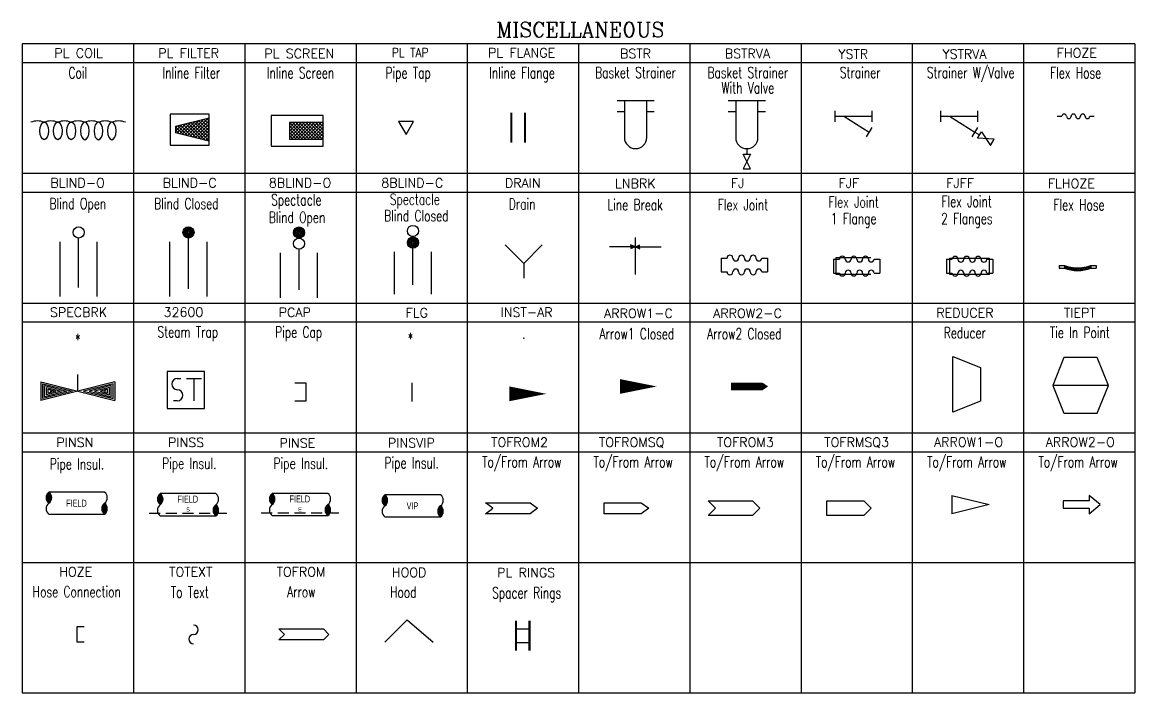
# Model space of a CAD drawing. Header units: inches. Extents: x 33.9 to 65.9, y 15.5 to 52.3.
# Drawn here: x 34.17 to 49.17, y 15.47 to 24.51 of the extents above; entities that cross this region are included whole.
import ezdxf
from ezdxf.enums import TextEntityAlignment as Align

# ---------------------------------------------------------------- set-up
doc = ezdxf.new("R2010")
doc.units = ezdxf.units.IN
doc.header["$MEASUREMENT"] = 0
for name, color, linetype in [('CHART_HEAVY', 193, 'Continuous'), ('CHART_LT', 32, 'Continuous'), ('CHART_MED', 152, 'Continuous'), ('INST-L1', 4, 'Continuous'), ('PID', 4, 'Continuous'), ('TEXT', 4, 'Continuous')]:
    doc.layers.add(name, color=color, linetype=linetype)
doc.styles.add('ROMANC', font='ROMANC.SHX')
doc.styles.add('SLIDE', font='simplex', dxfattribs={"width": 0.7, "height": 0.3})
doc.styles.get("Standard").update_dxf_attribs({"font": 'arial.ttf'})

# ---------------------------------------------------------------- blocks, each defined once
blk = doc.blocks.new('VPINSN')
for p, q in [((-0.038, 0.056), (-0.038, 0.15)), ((-0.025, 0.031), (-0.025, 0.175)), ((-0.013, 0.012), (-0.013, 0.187)), ((1, 0.2), (0, 0.2)), ((0, 0.2), (0, 0)), ((0.012, 0.012), (0.012, 0.187)), ((0.025, 0.031), (0.025, 0.175)), ((0.038, 0.056), (0.038, 0.15)), ((0.962, -0.144), (0.962, -0.05)), ((0.975, -0.169), (0.975, -0.025)), ((0.988, -0.188), (0.988, -0.013)), ((1, 0), (1, -0.2)), ((1.012, -0.188), (1.012, -0.013)), ((1.025, -0.169), (1.025, -0.025)), ((1.038, -0.144), (1.038, -0.05)), ((0, -0.2), (1, -0.2))]:
    blk.add_line(p, q)
for centre, start, end in [((0.075, 0.1), 126.8699, 233.1301), ((-0.075, 0.1), 306.8699, 53.1301), ((0.925, 0.1), 306.8699, 53.1301), ((0.075, -0.1), 126.8699, 233.1301), ((1.075, -0.1), 126.8699, 233.1301), ((0.925, -0.1), 306.8699, 53.1301)]:
    blk.add_arc(centre, 0.125, start, end)
at = {"layer": 'TEXT', "color": 50, "linetype": 'Continuous', "width": 0.75}
blk.add_attdef('LOCATION', text='', height=0.125, dxfattribs=at).set_placement((0.496, -0.001), align=Align.MIDDLE_CENTER)
blk = doc.blocks.new('VPINSE')
for p, q in [((-0.0375, 0.05625), (-0.0375, 0.15)), ((-0.025, 0.03125), (-0.025, 0.175)), ((-0.0125, 0.0125), (-0.0125, 0.1875)), ((1, 0.2), (0, 0.2)), ((0, 0.2), (0, 0)), ((0.0125, 0.0125), (0.0125, 0.1875)), ((0.025, 0.03125), (0.025, 0.175)), ((0.0375, 0.05625), (0.0375, 0.15)), ((1, 0), (1, -0.2)), ((-0.2, -0.15), (0, -0.15)), ((0, -0.2), (1, -0.2)), ((0.1, -0.15), (0.3, -0.15)), ((0.4, -0.15), (0.6, -0.15)), ((0.7, -0.15), (0.9, -0.15)), ((0.9625, -0.14375), (0.9625, -0.05)), ((0.975, -0.16875), (0.975, -0.025)), ((0.9875, -0.1875), (0.9875, -0.0125)), ((1, -0.15), (1.2, -0.15)), ((1.0125, -0.1875), (1.0125, -0.0125)), ((1.025, -0.16875), (1.025, -0.025)), ((1.0375, -0.14375), (1.0375, -0.05))]:
    blk.add_line(p, q)
for centre, start, end in [((0.075, 0.1), 126.869898, 233.130102), ((-0.075, 0.1), 306.869898, 53.130102), ((0.925, 0.1), 306.869898, 53.130102), ((0.075, -0.1), 126.869898, 233.130102), ((1.075, -0.1), 126.869898, 233.130102), ((0.925, -0.1), 306.869898, 53.130102)]:
    blk.add_arc(centre, 0.125, start, end)
at = {"layer": 'TEXT', "color": 50, "linetype": 'Continuous', "width": 0.75}
blk.add_attdef('LOCATION', text='', height=0.125, dxfattribs=at).set_placement((0.49615, 0.1), align=Align.MIDDLE_CENTER)
at = {"layer": 'TEXT', "width": 0.75}
blk.add_attdef('TRACING', text='', height=0.075, dxfattribs=at).set_placement((0.5, -0.0875), align=Align.MIDDLE)
blk = doc.blocks.new('*X23')
at = {"color": 0}
for p, q in [((-59.821, -0.247), (-59.571, 0.003)), ((-59.75, -0.265), (-59.453, 0.032)), ((-59.68, -0.283), (-59.335, 0.062)), ((-59.609, -0.3), (-59.217, 0.091)), ((-59.162, -0.412), (-59.576, 0.002)), ((-59.538, -0.318), (-59.1, 0.121)), ((-59.044, -0.441), (-59.505, 0.019)), ((-59.467, -0.336), (-58.982, 0.15)), ((-58.948, -0.449), (-59.434, 0.037)), ((-59.397, -0.353), (-58.948, 0.096)), ((-58.948, -0.361), (-59.363, 0.055)), ((-59.326, -0.371), (-58.948, 0.007)), ((-58.948, -0.273), (-59.293, 0.072)), ((-58.948, -0.184), (-59.222, 0.09)), ((-58.948, -0.096), (-59.151, 0.108)), ((-58.948, -0.007), (-59.08, 0.125)), ((-58.948, 0.081), (-59.01, 0.143)), ((-59.855, -0.193), (-59.688, -0.026)), ((-59.855, -0.105), (-59.806, -0.056)), ((-59.633, -0.294), (-59.855, -0.072)), ((-59.751, -0.265), (-59.855, -0.16)), ((-59.515, -0.324), (-59.788, -0.051)), ((-59.397, -0.353), (-59.717, -0.033)), ((-59.28, -0.383), (-59.646, -0.016)), ((-59.255, -0.389), (-58.948, -0.081)), ((-59.185, -0.406), (-58.948, -0.169)), ((-59.114, -0.424), (-58.948, -0.258)), ((-59.043, -0.442), (-58.948, -0.346)), ((-58.972, -0.459), (-58.948, -0.435))]:
    blk.add_line(p, q, dxfattribs=at)
blk = doc.blocks.new('*X22')
at = {"color": 0}
for p, q in [((-65.649, -0.33), (-65.245, 0.074)), ((-65.649, -0.241), (-65.333, 0.074)), ((-65.649, -0.153), (-65.421, 0.074)), ((-65.649, -0.065), (-65.51, 0.074)), ((-65.649, 0.024), (-65.598, 0.074)), ((-65.203, -0.381), (-65.649, 0.065)), ((-65.612, -0.381), (-65.156, 0.074)), ((-65.115, -0.381), (-65.57, 0.074)), ((-65.523, -0.381), (-65.068, 0.074)), ((-65.026, -0.381), (-65.482, 0.074)), ((-65.435, -0.381), (-64.979, 0.074)), ((-64.938, -0.381), (-65.393, 0.074)), ((-65.347, -0.381), (-64.891, 0.074)), ((-64.849, -0.381), (-65.305, 0.074)), ((-65.258, -0.381), (-64.803, 0.074)), ((-64.761, -0.381), (-65.217, 0.074)), ((-65.17, -0.381), (-64.741, 0.047)), ((-64.741, -0.313), (-65.128, 0.074)), ((-64.741, -0.224), (-65.04, 0.074)), ((-64.741, -0.136), (-64.951, 0.074)), ((-64.741, -0.047), (-64.863, 0.074)), ((-64.741, 0.041), (-64.775, 0.074)), ((-65.291, -0.381), (-65.649, -0.024)), ((-65.38, -0.381), (-65.649, -0.112)), ((-65.468, -0.381), (-65.649, -0.201)), ((-65.556, -0.381), (-65.649, -0.289)), ((-65.081, -0.381), (-64.741, -0.041)), ((-64.993, -0.381), (-64.741, -0.129)), ((-64.905, -0.381), (-64.741, -0.218)), ((-65.645, -0.381), (-65.649, -0.377)), ((-64.816, -0.381), (-64.741, -0.306))]:
    blk.add_line(p, q, dxfattribs=at)
blk = doc.blocks.new('*X21')
at = {"color": 0}
for p, q in [((16.05, 5.160556), (16.079667, 5.190222)), ((16.141177, 5.072027), (16.05, 5.163203)), ((16.05759, 5.097435), (16.134127, 5.173972)), ((16.234279, 5.049636), (16.10002, 5.183894)), ((16.111365, 5.0805), (16.190316, 5.159451)), ((16.166825, 5.065249), (16.248352, 5.146775)), ((16.320383, 5.034242), (16.196678, 5.157947)), ((16.22408, 5.051793), (16.308376, 5.136089)), ((16.283262, 5.040264), (16.37056, 5.127562)), ((16.401019, 5.024316), (16.285453, 5.139883)), ((16.344528, 5.030819), (16.435112, 5.121404)), ((16.477195, 5.018851), (16.368208, 5.127838)), ((16.408071, 5.023652), (16.502294, 5.117874)), ((16.549617, 5.01714), (16.446133, 5.120624)), ((16.474128, 5.018998), (16.572432, 5.117302)), ((16.6188, 5.018668), (16.520038, 5.11743)), ((16.542996, 5.017156), (16.645953, 5.120113)), ((16.685136, 5.023042), (16.590509, 5.11767)), ((16.615057, 5.018506), (16.723424, 5.126872)), ((16.74893, 5.029959), (16.657983, 5.120906)), ((16.690811, 5.023549), (16.805626, 5.138364)), ((16.810425, 5.039174), (16.722797, 5.126802)), ((16.77094, 5.032968), (16.893699, 5.155727)), ((16.869817, 5.050493), (16.785219, 5.135092)), ((16.927267, 5.063754), (16.84546, 5.145561)), ((16.856412, 5.047728), (16.989413, 5.180729)), ((16.982909, 5.078822), (16.903697, 5.158035)), ((16.948686, 5.069292), (17.05, 5.170606)), ((17.036856, 5.095586), (16.960073, 5.172369)), ((17.05, 5.153153), (17.01471, 5.188443))]:
    blk.add_line(p, q, dxfattribs=at)

msp = doc.modelspace()

# ---------------------------------------------------------------- linework, layer by layer
at = {"layer": 'CHART_HEAVY', "ltscale": 0.5}
for p, q in [((34.173, 24.215), (34.173, 15.465)), ((49.173, 24.215), (34.173, 24.215)), ((49.173, 24.215), (49.173, 15.465))]:
    msp.add_line(p, q, dxfattribs=at)
at = {"layer": 'CHART_HEAVY'}
msp.add_line((34.173, 15.465), (49.173, 15.465), dxfattribs=at)
at = {"layer": 'CHART_LT', "ltscale": 0.5}
for p, q in [((34.173, 23.965), (49.173, 23.965)), ((34.173, 22.215), (49.173, 22.215)), ((34.173, 20.465), (49.173, 20.465)), ((34.173, 18.715), (49.173, 18.715))]:
    msp.add_line(p, q, dxfattribs=at)
at = {"layer": 'CHART_MED', "ltscale": 0.5}
for p, q in [((35.673, 24.215), (35.673, 15.465)), ((37.173, 24.215), (37.173, 15.465)), ((38.673, 24.215), (38.673, 15.465)), ((40.173, 24.215), (40.173, 15.465)), ((41.673, 24.215), (41.673, 15.465)), ((43.173, 24.215), (43.173, 15.465)), ((44.673, 24.215), (44.673, 15.465)), ((46.173, 24.215), (46.173, 15.465)), ((47.673, 24.215), (47.673, 15.465)), ((49.173, 22.465), (34.173, 22.465)), ((49.173, 20.715), (34.173, 20.715)), ((49.173, 18.965), (34.173, 18.965)), ((49.173, 17.215), (34.173, 17.215))]:
    msp.add_line(p, q, dxfattribs=at)
at = {"layer": 'PID'}
for p, q in [((42.192, 23.453), (42.692, 23.453)), ((42.292, 23.453), (42.292, 22.953)), ((42.592, 22.953), (42.592, 23.453)), ((43.692, 23.453), (44.192, 23.453)), ((43.792, 23.453), (43.792, 22.953)), ((44.092, 22.953), (44.092, 23.453)), ((36.692, 23.265), (36.169, 23.265)), ((36.169, 23.265), (36.169, 22.849)), ((36.692, 22.849), (36.692, 23.265)), ((40.761, 23.285), (40.761, 22.886)), ((40.771, 23.285), (40.771, 22.886)), ((40.943, 23.285), (40.943, 22.886)), ((40.953, 23.285), (40.953, 22.886)), ((42.192, 23.303), (42.292, 23.303)), ((42.592, 23.303), (42.692, 23.303)), ((43.692, 23.303), (43.792, 23.303)), ((44.092, 23.303), (44.192, 23.303)), ((45.127, 23.313), (45.127, 23.163)), ((45.627, 23.313), (45.627, 23.163)), ((46.552, 23.313), (46.552, 23.163)), ((47.052, 23.313), (47.052, 23.163)), ((36.692, 23.213), (36.238, 23.1)), ((38.232, 23.249), (37.529, 23.249)), ((37.529, 23.249), (37.529, 22.834)), ((38.232, 23.156), (37.778, 23.156)), ((37.778, 23.156), (37.778, 22.928)), ((38.232, 22.834), (38.232, 23.249)), ((45.127, 23.238), (45.627, 23.238)), ((45.252, 23.238), (45.59, 23.025)), ((46.552, 23.238), (47.052, 23.238)), ((46.677, 23.238), (47.015, 23.025)), ((48.127, 23.238), (48.19, 23.238)), ((48.565, 23.238), (48.627, 23.238)), ((36.238, 23.1), (36.238, 23.014)), ((36.692, 22.901), (36.238, 23.014)), ((45.627, 23.088), (45.552, 22.963)), ((47.052, 23.088), (46.977, 22.963)), ((47.015, 23.025), (47.08, 22.987)), ((47.054, 22.944), (47.105, 23.03)), ((47.105, 23.03), (47.227, 22.843)), ((36.169, 22.849), (36.692, 22.849)), ((37.529, 22.834), (38.232, 22.834)), ((37.778, 22.928), (38.232, 22.928)), ((43.942, 22.803), (43.942, 22.728)), ((47.277, 22.929), (47.054, 22.944)), ((47.227, 22.843), (47.277, 22.929)), ((43.992, 22.528), (43.892, 22.728)), ((43.992, 22.728), (43.892, 22.528)), ((43.892, 22.728), (43.992, 22.728)), ((43.892, 22.528), (43.992, 22.528)), ((36.414, 20.914), (36.414, 21.609)), ((42.439, 21.103), (42.439, 21.603)), ((34.683, 20.807), (34.683, 21.547)), ((34.933, 20.932), (34.933, 21.597)), ((35.183, 20.807), (35.183, 21.547)), ((36.164, 20.807), (36.164, 21.547)), ((36.664, 20.807), (36.664, 21.547)), ((39.44, 20.967), (39.44, 21.461)), ((40.684, 21.505), (40.934, 21.255)), ((40.934, 21.255), (41.184, 21.505)), ((42.439, 21.478), (42.089, 21.478)), ((42.439, 21.478), (42.376, 21.503)), ((42.439, 21.478), (42.376, 21.49)), ((42.439, 21.478), (42.376, 21.453)), ((42.439, 21.478), (42.376, 21.465)), ((42.439, 21.478), (42.501, 21.503)), ((42.439, 21.478), (42.501, 21.49)), ((42.439, 21.478), (42.789, 21.478)), ((42.439, 21.478), (42.501, 21.465)), ((42.439, 21.478), (42.501, 21.453)), ((37.655, 20.791), (37.655, 21.396)), ((37.905, 20.898), (37.905, 21.446)), ((38.155, 20.791), (38.155, 21.396)), ((39.19, 20.842), (39.19, 21.411)), ((39.69, 20.842), (39.69, 21.411)), ((43.597, 21.327), (43.676, 21.327)), ((43.597, 21.327), (43.597, 21.14)), ((44.144, 21.327), (44.222, 21.327)), ((44.222, 21.327), (44.222, 21.14)), ((45.112, 21.313), (45.191, 21.313)), ((45.112, 21.313), (45.112, 21.125)), ((45.612, 21.328), (45.144, 21.328)), ((45.144, 21.328), (45.144, 21.11)), ((45.659, 21.313), (45.737, 21.313)), ((45.737, 21.313), (45.737, 21.125)), ((46.633, 21.31), (46.711, 21.31)), ((46.633, 21.31), (46.633, 21.123)), ((46.679, 21.326), (47.211, 21.326)), ((46.679, 21.107), (46.679, 21.326)), ((47.179, 21.31), (47.258, 21.31)), ((47.211, 21.326), (47.211, 21.107)), ((47.258, 21.31), (47.258, 21.123)), ((40.934, 21.255), (40.934, 21.055)), ((48.153, 21.225), (48.225, 21.225)), ((48.153, 21.225), (48.153, 21.189)), ((48.153, 21.189), (48.225, 21.189)), ((48.225, 21.225), (48.225, 21.189)), ((48.582, 21.225), (48.653, 21.225)), ((48.582, 21.225), (48.582, 21.189)), ((48.582, 21.189), (48.653, 21.189)), ((48.653, 21.225), (48.653, 21.189)), ((43.597, 21.14), (43.676, 21.14)), ((44.144, 21.14), (44.222, 21.14)), ((45.112, 21.125), (45.191, 21.125)), ((45.144, 21.11), (45.612, 21.11)), ((45.659, 21.125), (45.737, 21.125)), ((46.633, 21.123), (46.711, 21.123)), ((47.211, 21.107), (46.679, 21.107)), ((47.179, 21.123), (47.258, 21.123)), ((46.72, 19.249), (46.72, 19.999)), ((46.72, 19.999), (47.095, 19.849)), ((47.095, 19.849), (47.095, 19.399)), ((34.423, 19.657), (34.923, 19.532)), ((34.423, 19.657), (34.423, 19.407)), ((34.923, 19.532), (34.923, 19.757)), ((35.423, 19.657), (34.923, 19.532)), ((35.423, 19.657), (35.423, 19.407)), ((36.128, 19.797), (36.128, 19.297)), ((36.628, 19.797), (36.128, 19.797)), ((36.263, 19.702), (36.313, 19.702)), ((36.388, 19.702), (36.588, 19.702)), ((36.488, 19.702), (36.488, 19.402)), ((36.628, 19.297), (36.628, 19.797)), ((34.923, 19.532), (34.423, 19.407)), ((34.448, 19.632), (34.848, 19.532)), ((34.448, 19.432), (34.448, 19.632)), ((34.848, 19.532), (34.448, 19.432)), ((34.473, 19.607), (34.773, 19.532)), ((34.473, 19.457), (34.473, 19.607)), ((34.773, 19.532), (34.473, 19.457)), ((34.498, 19.582), (34.698, 19.532)), ((34.498, 19.482), (34.498, 19.582)), ((34.698, 19.532), (34.498, 19.482)), ((34.523, 19.507), (34.523, 19.557)), ((34.523, 19.557), (34.623, 19.532)), ((34.623, 19.532), (34.523, 19.507)), ((34.548, 19.532), (34.573, 19.532)), ((34.923, 19.532), (35.423, 19.407)), ((35.398, 19.632), (34.998, 19.532)), ((34.998, 19.532), (35.398, 19.432)), ((35.373, 19.607), (35.073, 19.532)), ((35.073, 19.532), (35.373, 19.457)), ((35.348, 19.582), (35.148, 19.532)), ((35.148, 19.532), (35.348, 19.482)), ((35.323, 19.557), (35.223, 19.532)), ((35.223, 19.532), (35.323, 19.507)), ((35.298, 19.532), (35.273, 19.532)), ((35.323, 19.507), (35.323, 19.557)), ((35.348, 19.482), (35.348, 19.582)), ((35.373, 19.457), (35.373, 19.607)), ((35.398, 19.432), (35.398, 19.632)), ((37.847, 19.646), (37.997, 19.646)), ((37.997, 19.646), (37.997, 19.396)), ((39.427, 19.643), (39.427, 19.393)), ((36.263, 19.402), (36.213, 19.402)), ((37.997, 19.396), (37.847, 19.396)), ((47.095, 19.399), (46.72, 19.249)), ((36.128, 19.297), (36.628, 19.297)), ((40.419, 18.028), (41.019, 18.028)), ((40.519, 17.953), (40.419, 18.028)), ((41.019, 18.028), (41.119, 17.953)), ((42.019, 17.878), (42.019, 18.028)), ((42.019, 18.028), (42.519, 18.028)), ((42.519, 18.028), (42.619, 17.953)), ((43.419, 18.053), (44.019, 18.053)), ((43.519, 17.953), (43.419, 18.053)), ((44.019, 18.053), (44.119, 17.953)), ((45.019, 17.853), (45.019, 18.053)), ((45.019, 18.053), (45.519, 18.053)), ((45.519, 18.053), (45.619, 17.953)), ((46.708, 18.127), (46.708, 17.877)), ((46.708, 18.127), (47.208, 18.002)), ((47.208, 18.002), (46.708, 17.877)), ((48.558, 18.052), (48.208, 18.052)), ((48.208, 18.052), (48.208, 17.952)), ((48.708, 18.002), (48.558, 18.127)), ((48.558, 18.127), (48.558, 18.052)), ((48.558, 17.877), (48.708, 18.002)), ((40.419, 17.878), (40.519, 17.953)), ((41.019, 17.878), (40.419, 17.878)), ((41.119, 17.953), (41.019, 17.878)), ((42.519, 17.878), (42.019, 17.878)), ((42.619, 17.953), (42.519, 17.878)), ((43.419, 17.853), (43.519, 17.953)), ((44.019, 17.853), (43.419, 17.853)), ((44.119, 17.953), (44.019, 17.853)), ((45.519, 17.853), (45.019, 17.853)), ((45.619, 17.953), (45.519, 17.853)), ((48.208, 17.952), (48.558, 17.952)), ((48.558, 17.952), (48.558, 17.877)), ((34.908, 16.352), (34.908, 16.152)), ((35.008, 16.352), (34.908, 16.352)), ((39.062, 16.148), (39.362, 16.448)), ((39.362, 16.448), (39.712, 16.148)), ((40.823, 16.434), (40.823, 16.034)), ((40.833, 16.434), (40.833, 16.034)), ((41.005, 16.434), (41.005, 16.034)), ((41.015, 16.434), (41.015, 16.034)), ((37.633, 16.327), (38.233, 16.327)), ((37.708, 16.252), (37.633, 16.327)), ((37.633, 16.177), (37.708, 16.252)), ((38.233, 16.327), (38.308, 16.252)), ((38.308, 16.252), (38.233, 16.177)), ((40.833, 16.329), (41.005, 16.329)), ((34.908, 16.152), (35.008, 16.152)), ((38.233, 16.177), (37.633, 16.177)), ((40.833, 16.142), (41.005, 16.142))]:
    msp.add_line(p, q, dxfattribs=at)
msp.add_lwpolyline([(39.449, 23.167), (39.246, 23.167), (39.347, 22.992)], close=True, dxfattribs=at)
msp.add_lwpolyline([(48.818, 19.609), (48.068, 19.609), (48.218, 19.234), (48.668, 19.234), (48.818, 19.609), (48.668, 19.984), (48.218, 19.984), (48.068, 19.609)], dxfattribs=at)
for points in [[(42.73, 19.595, 0, 0.2, 0), (42.23, 19.595, 0.2, 0.2, 0)], [(44.23, 19.595, 0, 0.2, 0), (44.08, 19.595, 0.1, 0.1, 0), (43.73, 19.595, 0.1, 0.1, 0)], [(41.239, 19.496, 0, 0.2, 0), (40.739, 19.496, 0.2, 0.2, 0)]]:
    msp.add_lwpolyline(points, format="xyseb", dxfattribs=at)
for centre, radius in [((39.44, 21.693), 0.075), ((34.933, 21.672), 0.075), ((36.414, 21.672), 0.075), ((36.414, 21.672), 0.0625), ((36.414, 21.672), 0.05), ((36.414, 21.672), 0.0375), ((36.414, 21.672), 0.025), ((36.414, 21.672), 0.0125), ((37.905, 21.671), 0.075), ((37.905, 21.671), 0.0625), ((37.905, 21.671), 0.05), ((37.905, 21.671), 0.0375), ((37.905, 21.671), 0.025), ((37.905, 21.671), 0.0125), ((39.44, 21.536), 0.075), ((37.905, 21.521), 0.075), ((39.44, 21.536), 0.0625), ((39.44, 21.536), 0.05), ((39.44, 21.536), 0.0375), ((39.44, 21.536), 0.025), ((39.44, 21.536), 0.0125)]:
    msp.add_circle(centre, radius, dxfattribs=at)
for centre, radius, start, end in [((48.221, 23.238), 0.0312, 0, 180), ((48.346, 23.238), 0.0312, 0, 180), ((48.471, 23.238), 0.0312, 0, 180), ((34.378, 22.908), 0.267, 70.0191, 109.9809), ((34.56, 22.908), 0.267, 70.0191, 109.9809), ((34.743, 22.908), 0.267, 70.0191, 109.9809), ((34.925, 22.908), 0.267, 70.0191, 109.9809), ((35.108, 22.908), 0.267, 70.0191, 109.9809), ((35.29, 22.908), 0.267, 70.0191, 109.9809), ((35.473, 22.908), 0.267, 70.0191, 109.9809), ((48.284, 23.238), 0.0312, 180, 0), ((48.409, 23.238), 0.0312, 180, 0), ((48.534, 23.238), 0.0312, 180, 0), ((42.442, 22.953), 0.15, 180, 0), ((43.942, 22.953), 0.15, 180, 0), ((43.715, 21.327), 0.0391, 0, 180), ((43.793, 21.327), 0.0391, 180, 0), ((43.871, 21.327), 0.0391, 0, 180), ((43.949, 21.327), 0.0391, 180, 0), ((44.027, 21.327), 0.0391, 0, 180), ((44.105, 21.327), 0.0391, 180, 0), ((45.23, 21.313), 0.0391, 0, 180), ((45.308, 21.313), 0.0391, 180, 0), ((45.386, 21.313), 0.0391, 0, 180), ((45.464, 21.313), 0.0391, 180, 0), ((45.542, 21.313), 0.0391, 0, 180), ((45.62, 21.313), 0.0391, 180, 0), ((46.75, 21.31), 0.0391, 0, 180), ((46.828, 21.31), 0.0391, 180, 0), ((46.906, 21.31), 0.0391, 0, 180), ((46.984, 21.31), 0.0391, 180, 0), ((47.062, 21.31), 0.0391, 0, 180), ((47.14, 21.31), 0.0391, 180, 0), ((43.793, 21.14), 0.0391, 0, 180), ((43.949, 21.14), 0.0391, 0, 180), ((44.105, 21.14), 0.0391, 0, 180), ((45.308, 21.125), 0.0391, 0, 180), ((45.464, 21.125), 0.0391, 0, 180), ((45.62, 21.125), 0.0391, 0, 180), ((46.828, 21.123), 0.0391, 0, 180), ((46.984, 21.123), 0.0391, 0, 180), ((47.14, 21.123), 0.0391, 0, 180), ((48.403, 21.749), 0.554, 251.1809, 288.8191), ((48.403, 21.713), 0.554, 251.1809, 288.8191), ((43.715, 21.14), 0.0391, 180, 0), ((43.871, 21.14), 0.0391, 180, 0), ((44.027, 21.14), 0.0391, 180, 0), ((45.23, 21.125), 0.0391, 180, 0), ((45.386, 21.125), 0.0391, 180, 0), ((45.542, 21.125), 0.0391, 180, 0), ((46.75, 21.123), 0.0391, 180, 0), ((46.906, 21.123), 0.0391, 180, 0), ((47.062, 21.123), 0.0391, 180, 0), ((36.263, 19.627), 0.075, 90, 270), ((36.263, 19.477), 0.075, 270, 90), ((36.483, 16.314), 0.0625, 270, 90), ((36.483, 16.189), 0.0625, 90, 270)]:
    msp.add_arc(centre, radius, start, end, dxfattribs=at)
for centre in [(34.469, 23.041), (34.651, 23.041), (34.834, 23.041)]:
    msp.add_ellipse(centre, major_axis=(0, -0.118), ratio=0.493392, dxfattribs=at)
at = {"layer": 'PID', "extrusion": (0, 0, -1)}
for centre in [(35.016, 23.041), (35.199, 23.041), (35.381, 23.041)]:
    msp.add_ellipse(centre, major_axis=(0, -0.118), ratio=0.493392, dxfattribs=at)

# ---------------------------------------------------------------- block references
at = {"layer": 'INST-L1', "linetype": 'Continuous', "xscale": 0.75, "yscale": 0.75, "zscale": 0.75}
for name, p, values in [('VPINSN', (34.532, 18.022), {'LOCATION': 'FIELD'}), ('VPINSE', (36.033, 18.001), {'LOCATION': 'FIELD', 'TRACING': 'S'}), ('VPINSE', (37.543, 18.004), {'LOCATION': 'FIELD', 'TRACING': 'E'}), ('VPINSN', (39.062, 17.986), {'LOCATION': 'VIP'})]:
    msp.add_blockref(name, p, dxfattribs=at).add_auto_attribs(values)
at = {"layer": 'PID'}
for name, p, xscale, yscale, zscale in [('*X23', (66.166, 23.134), 0.5, 0.5, 0.5), ('*X22', (70.603, 23.118), 0.5, 0.5, 0.5), ('*X21', (42.492, 19.368), 0.3571429999999935, 0.3571429999999935, 0.3571429999999935)]:
    msp.add_blockref(name, p, dxfattribs=dict(at, xscale=xscale, yscale=yscale, zscale=zscale))

# ---------------------------------------------------------------- texts
at = {"layer": 'TEXT', "color": 50, "style": 'ROMANC'}
for s, height, p in [('MISCELLANEOUS', 0.2, (41.696, 24.307)), ('PL COIL', 0.125, (34.932, 24.028)), ('PL FILTER', 0.125, (36.416, 24.028)), ('PL FLANGE', 0.125, (40.905, 24.033)), ('FHOZE', 0.125, (48.391, 24.03)), ('PL SCREEN', 0.125, (37.908, 24.021)), ('BSTR', 0.125, (42.442, 24.021)), ('BSTRVA', 0.125, (43.951, 24.021)), ('YSTR', 0.125, (45.377, 24.015)), ('YSTRVA', 0.125, (46.877, 24.015)), ('BLIND-O', 0.125, (34.919, 22.279)), ('BLIND-C', 0.125, (36.43, 22.279)), ('8BLIND-O', 0.125, (37.918, 22.279)), ('8BLIND-C', 0.125, (39.431, 22.278)), ('DRAIN', 0.125, (40.921, 22.276)), ('LNBRK', 0.125, (42.439, 22.27)), ('FJ', 0.125, (43.817, 22.274)), ('FJF', 0.125, (45.317, 22.274)), ('FJFF', 0.125, (46.817, 22.274)), ('FLHOZE', 0.125, (48.318, 22.269)), ('SPECBRK', 0.125, (34.932, 20.533)), ('32600', 0.125, (36.346, 20.535)), ('PCAP', 0.125, (37.847, 20.532)), ('FLG', 0.125, (39.493, 20.527)), ('INST-AR', 0.125, (40.973, 20.533)), ('ARROW1-C', 0.125, (42.481, 20.519)), ('ARROW2-C', 0.125, (43.952, 20.519)), ('REDUCER', 0.125, (46.883, 20.526)), ('TIEPT', 0.125, (48.432, 20.527)), ('PINSN', 0.125, (34.882, 18.779)), ('PINSS', 0.125, (36.382, 18.779)), ('TOFROM2', 0.125, (40.878, 18.781)), ('TOFROMSQ', 0.125, (42.39, 18.781)), ('TOFROM3', 0.125, (43.923, 18.781)), ('TOFRMSQ3', 0.125, (45.423, 18.781)), ('ARROW1-O', 0.125, (46.932, 18.783)), ('ARROW2-O', 0.125, (48.438, 18.783)), ('PINSE', 0.125, (37.882, 18.77)), ('PINSVIP', 0.125, (39.419, 18.771)), ('HOZE', 0.125, (34.893, 17.033)), ('TOTEXT', 0.125, (36.445, 17.033)), ('TOFROM', 0.125, (37.932, 17.033)), ('HOOD', 0.125, (39.389, 17.025)), ('PL RINGS', 0.125, (40.967, 17.022))]:
    msp.add_text(s, height=height, dxfattribs=at).set_placement(p, align=Align.CENTER)
at = {"layer": 'TEXT', "color": 50}
for s, height, style, width, p in [('PL TAP', 0.125, 'ROMANC', 0.85, (39.404, 24.034)), ('Coil', 0.15, 'SLIDE', 0.7, (34.923, 23.75)), ('Inline Filter', 0.15, 'SLIDE', 0.7, (36.453, 23.75)), ('Inline Screen', 0.15, 'SLIDE', 0.7, (37.923, 23.75)), ('Pipe Tap', 0.15, 'SLIDE', 0.7, (39.375, 23.75)), ('Inline Flange', 0.15, 'SLIDE', 0.7, (40.912, 23.75)), ('Basket Strainer', 0.15, 'SLIDE', 0.7, (42.442, 23.753)), ('Basket Strainer', 0.15, 'SLIDE', 0.7, (43.956, 23.753)), (' Strainer', 0.15, 'SLIDE', 0.7, (45.434, 23.753)), (' Strainer W/Valve', 0.15, 'SLIDE', 0.7, (46.925, 23.753)), ('Flex Hose', 0.15, 'SLIDE', 0.7, (48.377, 23.75)), ('With Valve', 0.15, 'SLIDE', 0.7, (43.956, 23.548)), ('Blind Open', 0.15, 'SLIDE', 0.7, (34.922, 21.986)), ('Blind Closed', 0.15, 'SLIDE', 0.7, (36.384, 21.986)), ('Spectacle', 0.15, 'SLIDE', 0.7, (37.868, 22.037)), ('Spectacle', 0.15, 'SLIDE', 0.7, (39.467, 22.044)), ('Drain', 0.15, 'SLIDE', 0.7, (40.912, 21.981)), ('Line Break', 0.15, 'SLIDE', 0.7, (42.437, 21.971)), ('Flex Joint', 0.15, 'SLIDE', 0.7, (43.891, 21.971)), ('Flex Joint', 0.15, 'SLIDE', 0.7, (45.384, 22.008)), ('Flex Joint', 0.15, 'SLIDE', 0.7, (46.907, 22.015)), ('Flex Hose', 0.15, 'SLIDE', 0.7, (48.422, 21.97)), ('Blind Open', 0.15, 'SLIDE', 0.7, (37.879, 21.801)), ('Blind Closed', 0.15, 'SLIDE', 0.7, (39.487, 21.823)), ('1 Flange', 0.15, 'SLIDE', 0.7, (45.384, 21.784)), ('2 Flanges', 0.15, 'SLIDE', 0.7, (46.907, 21.784)), ('Steam Trap', 0.15, 'SLIDE', 0.7, (36.405, 20.256)), ('Pipe Cap', 0.15, 'SLIDE', 0.7, (37.899, 20.254)), ('Tie In Point', 0.15, 'SLIDE', 0.7, (48.432, 20.249)), ('*', 0.15, 'SLIDE', 0.7, (34.923, 20.155)), ('*', 0.15, 'SLIDE', 0.7, (39.408, 20.169)), ('.', 0.15, 'SLIDE', 0.7, (40.936, 20.238)), ('Arrow1 Closed', 0.15, 'SLIDE', 0.7, (42.459, 20.231)), ('Arrow2 Closed', 0.15, 'SLIDE', 0.7, (43.91, 20.231)), ('Reducer', 0.15, 'SLIDE', 0.7, (46.883, 20.245)), ('Pipe Insul.', 0.15, 'SLIDE', 0.7, (34.911, 18.476)), ('Pipe Insul.', 0.15, 'SLIDE', 0.7, (36.426, 18.484)), ('Pipe Insul.', 0.15, 'SLIDE', 0.7, (37.929, 18.484)), ('Pipe Insul.', 0.15, 'SLIDE', 0.7, (39.422, 18.491)), ('To/From Arrow', 0.15, 'SLIDE', 0.7, (40.909, 18.503)), ('To/From Arrow', 0.15, 'SLIDE', 0.7, (42.409, 18.503)), ('To/From Arrow', 0.15, 'SLIDE', 0.7, (43.909, 18.503)), ('To/From Arrow', 0.15, 'SLIDE', 0.7, (45.409, 18.503)), ('To/From Arrow', 0.15, 'SLIDE', 0.7, (46.909, 18.503)), ('To/From Arrow', 0.15, 'SLIDE', 0.7, (48.409, 18.503)), ('Hose Connection', 0.15, 'SLIDE', 0.7, (34.907, 16.753)), ('To Text', 0.15, 'SLIDE', 0.7, (36.432, 16.747)), ('Arrow', 0.15, 'SLIDE', 0.7, (37.934, 16.753)), ('Hood', 0.15, 'SLIDE', 0.7, (39.312, 16.748)), ('Spacer Rings', 0.15, 'SLIDE', 0.7, (40.974, 16.738))]:
    msp.add_text(s, height=height, dxfattribs=dict(at, style=style, width=width)).set_placement(p, align=Align.CENTER)

doc.saveas('drawing.dxf')
